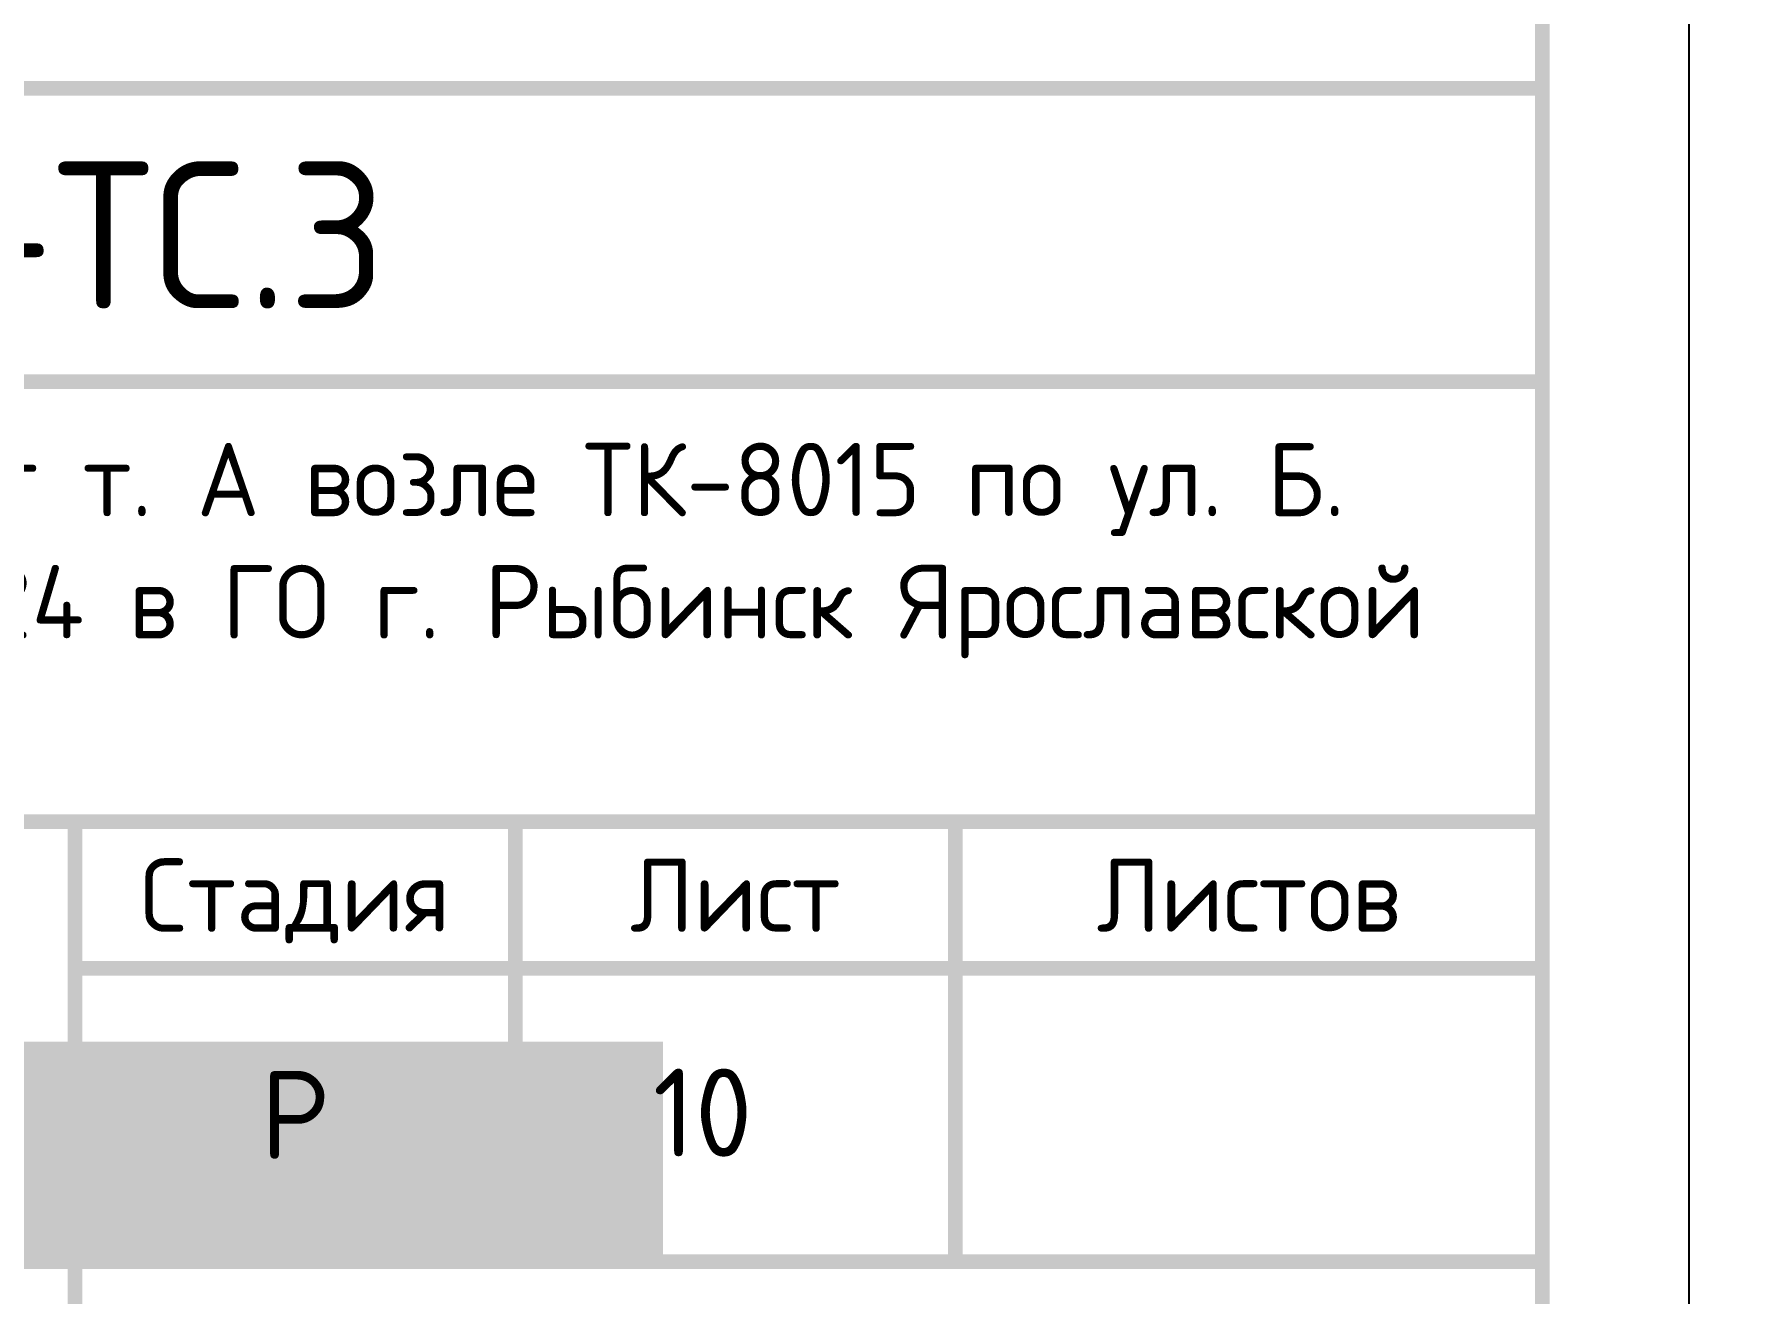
# Model space of a CAD drawing. Header units: metres. Extents: x 1981 to 7362, y 1229 to 3678.
# Drawn here: x 3286.3 to 3344.8, y 3400 to 3442.9 of the extents above; entities that cross this region are included whole.
import ezdxf
from ezdxf.enums import TextEntityAlignment as Align

# ---------------------------------------------------------------- set-up
doc = ezdxf.new("R2018")
doc.units = ezdxf.units.M
doc.layers.add('Форматы', color=7, linetype='Continuous')
doc.styles.add('GOST', font='GOST.shx', dxfattribs={"oblique": 15})
doc.styles.add('GOST-2.304_Type-B', font='GOST Common.ttf')
doc.styles.get("Standard").update_dxf_attribs({"font": 'GOST Common.ttf'})

# ---------------------------------------------------------------- blocks, each defined once
blk = doc.blocks.new('*U163')
blk.add_lwpolyline([(0, 0), (420, 0), (420, -297), (0, -297)], close=True)
at = {"const_width": 0.5}
blk.add_lwpolyline([(20, -5), (415, -5), (415, -292), (20, -292)], close=True, dxfattribs=at)
for points in [[(230, -292), (230, -237), (415, -237)], [(295, -247), (415, -247)], [(230, -262), (415, -262)], [(365, -262), (365, -292)], [(380, -262), (380, -277)], [(395, -262), (395, -277)], [(365, -267), (415, -267)], [(295, -277), (415, -277)]]:
    blk.add_lwpolyline(points, dxfattribs=at)
at = {"style": 'GOST-2.304_Type-B'}
for s, height, p in [('0802.Р.22-ТС.3', 5, (355, -242)), ('Стадия', 2.5, (372.5, -264.5)), ('Лист', 2.5, (387.5, -264.5)), ('Листов', 2.5, (405, -264.5)), ('Р', 3, (372.5, -272))]:
    blk.add_text(s, height=height, dxfattribs=at).set_placement(p, align=Align.MIDDLE_CENTER)
at = {"insert": (355, -254.5), "char_height": 2.5, "width": 120, "attachment_point": 5, "style": 'GOST'}
blk.add_mtext('{\\fGOST Common|b0|i0|c204|p34;\\Q0;Капитальный ремонт тепловых сетей от т. А возле ТК-8015 по ул. Б. Новикова до ТК-8013  ул. Куйбышева, д. 24 в ГО г. Рыбинск Ярославской области}', dxfattribs=at)
at = {"style": 'GOST-2.304_Type-B'}
blk.add_attdef('РАЗРАБОТАЛ', text='', height=2.5, dxfattribs=at).set_placement((250.501, -264.224), align=Align.MIDDLE_LEFT)
at = {"style": 'GOST-2.304_Type-B', "flags": 8}
for tag, height, p in [('ДАТА', 2.5, (290.074, -264.402)), ('ЛИСТ', 3, (386.388, -271.915)), ('ЛИСТОВ', 3, (403.888, -271.915)), ('ФОРМАТ', 3, (380.972, -294.745))]:
    blk.add_attdef(tag, text='', height=height, dxfattribs=at).set_placement(p, align=Align.MIDDLE_CENTER)
at = {"style": 'GOST-2.304_Type-B'}
blk.add_attdef('ПРОВЕРИЛ', (250.749, -270.729), '', height=2.5, dxfattribs=at)
at = {"lineweight": 30, "flags": 104}
for tag, p in [('ТЕПЛОВЫЕ_СЕТИ', (330, -269.5)), ('ИМЯ_ЧЕРТЕЖА', (330, -284.5))]:
    blk.add_attdef(tag, text='', height=3, dxfattribs=at).set_placement(p, align=Align.MIDDLE_CENTER)

msp = doc.modelspace()

# ---------------------------------------------------------------- block references
at = {"layer": 'Форматы'}
ref = msp.add_blockref('*U163', (2922.709, 3678.059), dxfattribs=at)
ref.add_attrib('ЛИСТ', '10', dxfattribs={"layer": '0', "height": 3, "style": 'GOST-2.304_Type-B'}).set_placement((3309.097, 3406.143), align=Align.MIDDLE_CENTER)
lines = msp.add_mtext('Тепломеханические решения тепловых сетей', dxfattribs={"layer": '0', "insert": (3252.709, 3408.559), "char_height": 70, "attachment_point": 1})
ref.add_attrib('ТЕПЛОВЫЕ_СЕТИ', '', (3252.709, 3408.559), dxfattribs={"flags": 104}).embed_mtext(lines)

doc.saveas('drawing.dxf')
